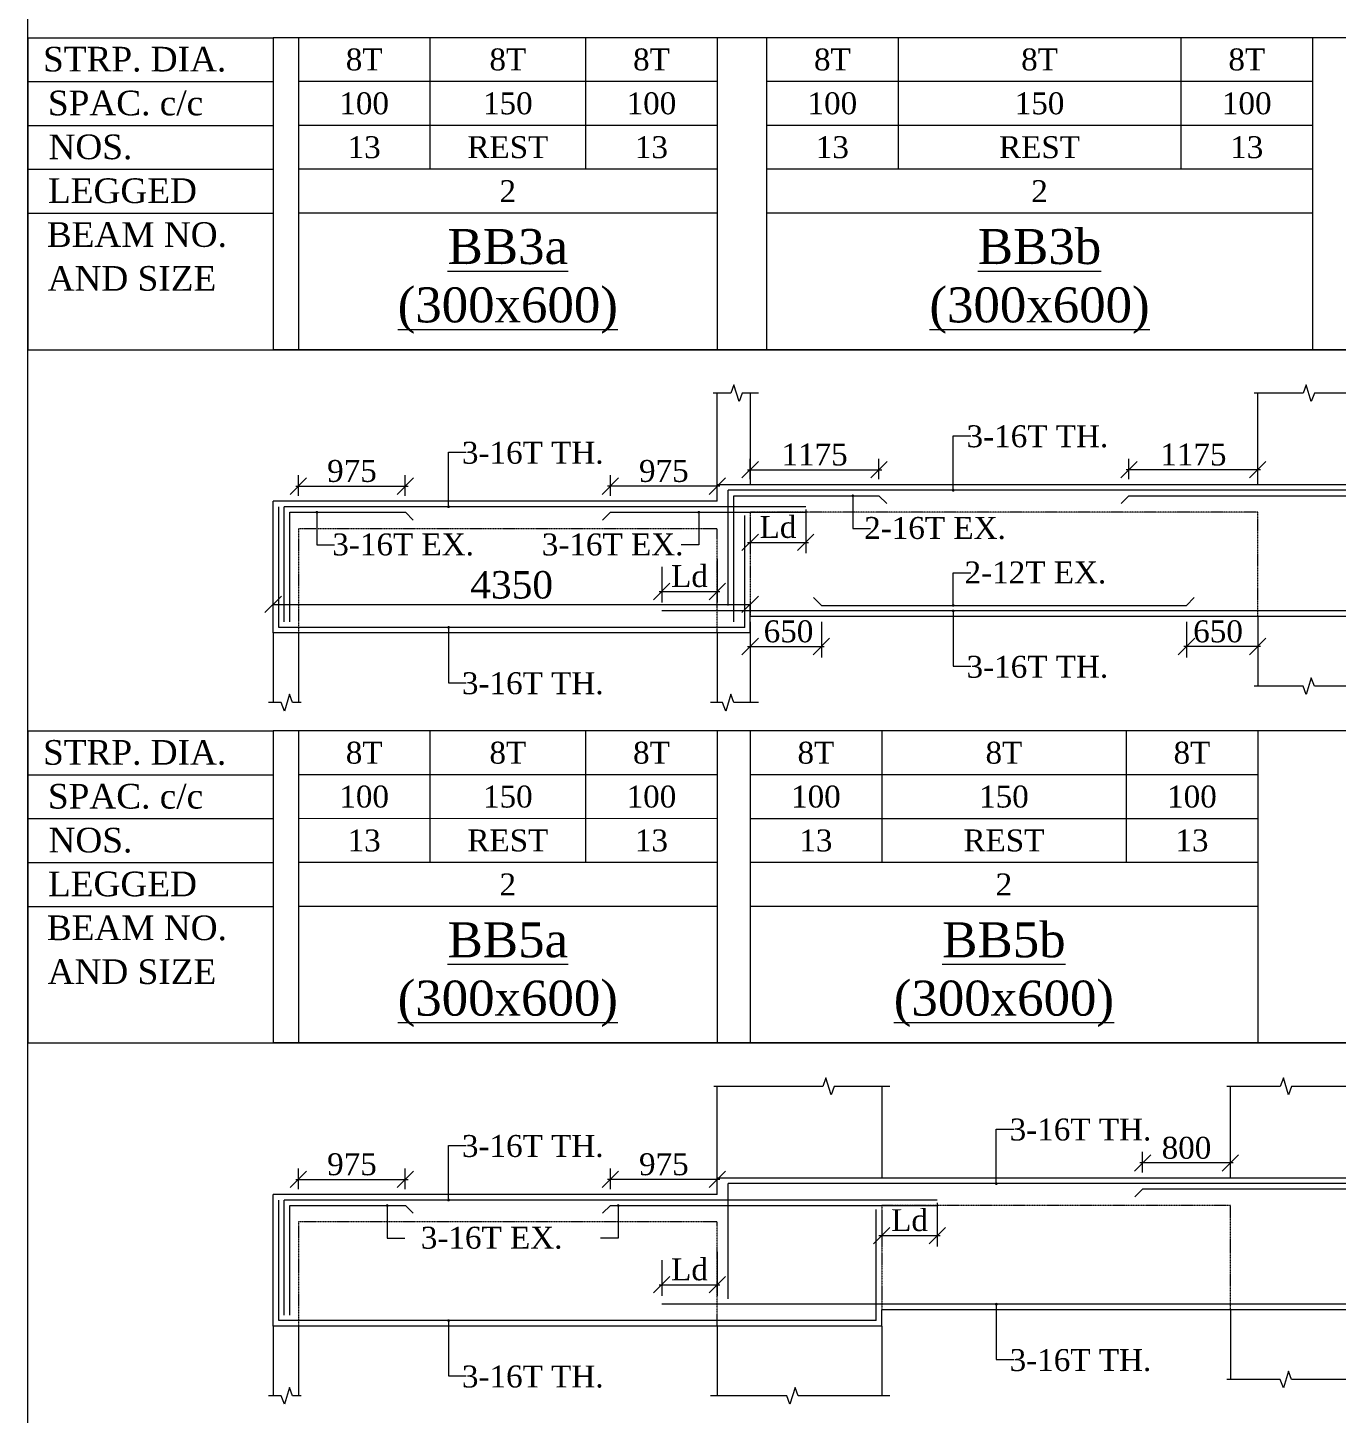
# Model space of a CAD drawing. Header units: inches. Extents: x 11017527 to 11245450, y -2821070 to -2693013.
# Drawn here: x 11057422 to 11069366, y -2715721 to -2703074 of the extents above; entities that cross this region are included whole.
import ezdxf
from ezdxf.enums import TextEntityAlignment as Align

# ---------------------------------------------------------------- set-up
doc = ezdxf.new("R2010")
doc.units = ezdxf.units.IN
doc.header["$LTSCALE"] = 0.5
doc.header["$MEASUREMENT"] = 0
doc.linetypes.add('HIDDEN', pattern=[9.525, 6.35, -3.175])
doc.layers.get('0').update_dxf_attribs({"lineweight": 0})
for name, color, linetype, lineweight in [('S-CUT OUT LINE', 9, 'Continuous', 9), ('S-DIM L.S.', 4, 'Continuous', 9), ('S-L.S.SECTION', 5, 'Continuous', 9), ('S-L.S.SLAB LINE', 8, 'HIDDEN', 5), ('S-L.S.STEEL', 6, 'Continuous', 15), ('S-SECTION MARK', 7, 'Continuous', 0), ('S-SHEET', 251, 'Continuous', 0), ('S-TEXT', 7, 'Continuous', 0), ('S-TEXT L.S. BEAM NO.', 30, 'Continuous', 5), ('S-TEXT. L.S.', 7, 'Continuous', 13)]:
    doc.layers.add(name, color=color, linetype=linetype, lineweight=lineweight)
doc.styles.add('135', font='arial.ttf', dxfattribs={"width": 0.8, "height": 135})
doc.styles.get("Standard").update_dxf_attribs({"font": 'times.ttf'})
doc.styles.add('TEXT', font='times.ttf')
doc.dimstyles.new('75', dxfattribs={"dimtxt": 135, "dimasz": 90, "dimexe": 0.1, "dimexo": 0.03, "dimgap": 0.09, "dimtad": 1, "dimdec": 0, "dimzin": 0, "dimdsep": 46, "dimtxsty": '135', "dimblk": 'ARCHTICK', "dimcen": 0.09, "dimclrd": 256, "dimclre": 256, "dimclrt": 256, "dimadec": 0, "dimazin": 0, "dimtfac": 1, "dimtdec": 0, "dimtofl": 0, "dimtmove": 1, "dimatfit": 3, "dimldrblk": 'DOTSMALL', "dimfxl": 1, "dimtolj": 1, "dimtzin": 0, "dimlwd": -1, "dimlwe": -1, "dimarcsym": 0})
doc.dimstyles.new('DIM FOOTING', dxfattribs={"dimtxt": 250, "dimasz": 150, "dimexe": 0.18, "dimexo": 0.0625, "dimgap": 50, "dimtad": 1, "dimtoh": 1, "dimdec": 0, "dimzin": 0, "dimdsep": 46, "dimtxsty": 'Standard', "dimblk": 'OBLIQUE', "dimcen": 0.09, "dimclrd": 256, "dimclre": 256, "dimclrt": 256, "dimadec": 0, "dimazin": 0, "dimtfac": 1, "dimtdec": 0, "dimtofl": 0, "dimtmove": 0, "dimatfit": 3, "dimfxl": 1, "dimtolj": 1, "dimtzin": 0, "dimlwd": -1, "dimlwe": -1, "dimarcsym": 0})
doc.dimstyles.new('SETU_1', dxfattribs={"dimtxt": 200, "dimasz": 150, "dimexe": 100, "dimexo": 50, "dimgap": 35, "dimtad": 1, "dimdec": 0, "dimzin": 0, "dimdsep": 46, "dimtxsty": 'Standard', "dimblk": 'OBLIQUE', "dimcen": 150, "dimdle": 25, "dimclrd": 4, "dimclre": 7, "dimclrt": 256, "dimadec": 0, "dimazin": 0, "dimtfac": 1, "dimtdec": 0, "dimtofl": 0, "dimtmove": 1, "dimatfit": 3, "dimfxl": 1, "dimtolj": 1, "dimtzin": 0, "dimlwd": -1, "dimlwe": 5, "dimarcsym": 1})

# ---------------------------------------------------------------- blocks, each defined once
blk = doc.blocks.new('_Oblique')
at = {"color": 0, "linetype": 'ByBlock', "lineweight": -2}
blk.add_line((-0.5, -0.5), (0.5, 0.5), dxfattribs=at)
blk = doc.blocks.new('*D476')
at = {"layer": 'S-DIM L.S.', "color": 7, "lineweight": 5, "transparency": 16777216}
for p, q in [((11059891, -2707343), (11059891, -2707155)), ((11060866, -2707343), (11060866, -2707155))]:
    blk.add_line(p, q, dxfattribs=at)
at = {"layer": 'S-DIM L.S.', "color": 7, "transparency": 16777216}
blk.add_line((11059866, -2707255), (11060891, -2707255), dxfattribs=at)
at = {"layer": 'S-DIM L.S.', "color": 7, "transparency": 16777216, "xscale": 150, "yscale": 150, "zscale": 150, "rotation": 180}
blk.add_blockref('_Oblique', (11059891, -2707255), dxfattribs=at)
at = {"layer": 'S-DIM L.S.', "color": 7, "transparency": 16777216, "xscale": 150, "yscale": 150, "zscale": 150}
blk.add_blockref('_Oblique', (11060866, -2707255), dxfattribs=at)
at = {"layer": 'S-DIM L.S.', "transparency": 16777216, "insert": (11060379, -2707118), "char_height": 200, "attachment_point": 5, "style": 'TEXT'}
blk.add_mtext('\\A1;975', dxfattribs=at)
blk = doc.blocks.new('*D477')
at = {"layer": 'S-DIM L.S.', "color": 7, "lineweight": 5, "transparency": 16777216}
for p, q in [((11062736, -2707343), (11062736, -2707155)), ((11063711, -2707343), (11063711, -2707155))]:
    blk.add_line(p, q, dxfattribs=at)
at = {"layer": 'S-DIM L.S.', "color": 7, "transparency": 16777216}
blk.add_line((11063736, -2707255), (11062711, -2707255), dxfattribs=at)
at = {"layer": 'S-DIM L.S.', "color": 7, "transparency": 16777216, "xscale": 150, "yscale": 150, "zscale": 150, "rotation": 180}
blk.add_blockref('_Oblique', (11062736, -2707255), dxfattribs=at)
at = {"layer": 'S-DIM L.S.', "color": 7, "transparency": 16777216, "xscale": 150, "yscale": 150, "zscale": 150}
blk.add_blockref('_Oblique', (11063711, -2707255), dxfattribs=at)
at = {"layer": 'S-DIM L.S.', "transparency": 16777216, "insert": (11063224, -2707118), "char_height": 200, "attachment_point": 5, "style": 'TEXT'}
blk.add_mtext('\\A1;975', dxfattribs=at)
blk = doc.blocks.new('_ArchTick')
at = {"color": 0, "linetype": 'ByBlock', "const_width": 0.15}
blk.add_lwpolyline([(-0.5, -0.5), (0.5, 0.5)], dxfattribs=at)
blk = doc.blocks.new('*D480')
at = {"layer": 'S-DIM L.S.', "color": 7, "lineweight": 5, "transparency": 16777216}
for p, q in [((11064011, -2707193), (11064011, -2707005)), ((11065186, -2707193), (11065186, -2707005))]:
    blk.add_line(p, q, dxfattribs=at)
at = {"layer": 'S-DIM L.S.', "color": 7, "transparency": 16777216}
blk.add_line((11063986, -2707105), (11065211, -2707105), dxfattribs=at)
at = {"layer": 'S-DIM L.S.', "color": 7, "transparency": 16777216, "xscale": 150, "yscale": 150, "zscale": 150, "rotation": 180}
blk.add_blockref('_Oblique', (11064011, -2707105), dxfattribs=at)
at = {"layer": 'S-DIM L.S.', "color": 7, "transparency": 16777216, "xscale": 150, "yscale": 150, "zscale": 150}
blk.add_blockref('_Oblique', (11065186, -2707105), dxfattribs=at)
at = {"layer": 'S-DIM L.S.', "transparency": 16777216, "insert": (11064599, -2706968), "char_height": 200, "attachment_point": 5, "style": 'TEXT'}
blk.add_mtext('\\A1;1175', dxfattribs=at)
blk = doc.blocks.new('*D481')
at = {"layer": 'S-DIM L.S.', "color": 7, "lineweight": 5, "transparency": 16777216}
for p, q in [((11064011, -2708493), (11064011, -2708818)), ((11064661, -2708493), (11064661, -2708818))]:
    blk.add_line(p, q, dxfattribs=at)
at = {"layer": 'S-DIM L.S.', "color": 7, "transparency": 16777216}
blk.add_line((11063986, -2708718), (11064686, -2708718), dxfattribs=at)
at = {"layer": 'S-DIM L.S.', "color": 7, "transparency": 16777216, "xscale": 150, "yscale": 150, "zscale": 150, "rotation": 180}
blk.add_blockref('_Oblique', (11064011, -2708718), dxfattribs=at)
at = {"layer": 'S-DIM L.S.', "color": 7, "transparency": 16777216, "xscale": 150, "yscale": 150, "zscale": 150}
blk.add_blockref('_Oblique', (11064661, -2708718), dxfattribs=at)
at = {"layer": 'S-DIM L.S.', "transparency": 16777216, "insert": (11064361, -2708581), "char_height": 200, "attachment_point": 5, "style": 'TEXT'}
blk.add_mtext('\\A1;650', dxfattribs=at)
blk = doc.blocks.new('*D490')
at = {"layer": 'S-DIM L.S.', "color": 7, "lineweight": 5, "transparency": 16777216}
for p, q in [((11067466, -2707193), (11067466, -2707005)), ((11068641, -2707193), (11068641, -2707005))]:
    blk.add_line(p, q, dxfattribs=at)
at = {"layer": 'S-DIM L.S.', "color": 7, "transparency": 16777216}
blk.add_line((11068666, -2707105), (11067441, -2707105), dxfattribs=at)
at = {"layer": 'S-DIM L.S.', "color": 7, "transparency": 16777216, "xscale": 150, "yscale": 150, "zscale": 150, "rotation": 180}
blk.add_blockref('_Oblique', (11067466, -2707105), dxfattribs=at)
at = {"layer": 'S-DIM L.S.', "color": 7, "transparency": 16777216, "xscale": 150, "yscale": 150, "zscale": 150}
blk.add_blockref('_Oblique', (11068641, -2707105), dxfattribs=at)
at = {"layer": 'S-DIM L.S.', "transparency": 16777216, "insert": (11068054, -2706968), "char_height": 200, "attachment_point": 5, "style": 'TEXT'}
blk.add_mtext('\\A1;1175', dxfattribs=at)
blk = doc.blocks.new('*D491')
at = {"layer": 'S-DIM L.S.', "color": 7, "lineweight": 5, "transparency": 16777216}
for p, q in [((11067991, -2708493), (11067991, -2708818)), ((11068641, -2708493), (11068641, -2708818))]:
    blk.add_line(p, q, dxfattribs=at)
at = {"layer": 'S-DIM L.S.', "color": 7, "transparency": 16777216}
blk.add_line((11068666, -2708718), (11067966, -2708718), dxfattribs=at)
at = {"layer": 'S-DIM L.S.', "color": 7, "transparency": 16777216, "xscale": 150, "yscale": 150, "zscale": 150, "rotation": 180}
blk.add_blockref('_Oblique', (11067991, -2708718), dxfattribs=at)
at = {"layer": 'S-DIM L.S.', "color": 7, "transparency": 16777216, "xscale": 150, "yscale": 150, "zscale": 150}
blk.add_blockref('_Oblique', (11068641, -2708718), dxfattribs=at)
at = {"layer": 'S-DIM L.S.', "transparency": 16777216, "insert": (11068279, -2708581), "char_height": 200, "attachment_point": 5, "style": 'TEXT'}
blk.add_mtext('\\A1;650', dxfattribs=at)
blk = doc.blocks.new('*D498')
at = {"layer": 'S-DIM L.S.', "color": 7, "lineweight": 5, "transparency": 16777216}
for p, q in [((11059891, -2713667), (11059891, -2713479)), ((11060866, -2713667), (11060866, -2713479))]:
    blk.add_line(p, q, dxfattribs=at)
at = {"layer": 'S-DIM L.S.', "color": 7, "transparency": 16777216}
blk.add_line((11059866, -2713579), (11060891, -2713579), dxfattribs=at)
at = {"layer": 'S-DIM L.S.', "color": 7, "transparency": 16777216, "xscale": 150, "yscale": 150, "zscale": 150, "rotation": 180}
blk.add_blockref('_Oblique', (11059891, -2713579), dxfattribs=at)
at = {"layer": 'S-DIM L.S.', "color": 7, "transparency": 16777216, "xscale": 150, "yscale": 150, "zscale": 150}
blk.add_blockref('_Oblique', (11060866, -2713579), dxfattribs=at)
at = {"layer": 'S-DIM L.S.', "transparency": 16777216, "insert": (11060379, -2713442), "char_height": 200, "attachment_point": 5, "style": 'TEXT'}
blk.add_mtext('\\A1;975', dxfattribs=at)
blk = doc.blocks.new('*D499')
at = {"layer": 'S-DIM L.S.', "color": 7, "lineweight": 5, "transparency": 16777216}
for p, q in [((11062736, -2713667), (11062736, -2713479)), ((11063711, -2713667), (11063711, -2713479))]:
    blk.add_line(p, q, dxfattribs=at)
at = {"layer": 'S-DIM L.S.', "color": 7, "transparency": 16777216}
blk.add_line((11063736, -2713579), (11062711, -2713579), dxfattribs=at)
at = {"layer": 'S-DIM L.S.', "color": 7, "transparency": 16777216, "xscale": 150, "yscale": 150, "zscale": 150, "rotation": 180}
blk.add_blockref('_Oblique', (11062736, -2713579), dxfattribs=at)
at = {"layer": 'S-DIM L.S.', "color": 7, "transparency": 16777216, "xscale": 150, "yscale": 150, "zscale": 150}
blk.add_blockref('_Oblique', (11063711, -2713579), dxfattribs=at)
at = {"layer": 'S-DIM L.S.', "transparency": 16777216, "insert": (11063224, -2713442), "char_height": 200, "attachment_point": 5, "style": 'TEXT'}
blk.add_mtext('\\A1;975', dxfattribs=at)
blk = doc.blocks.new('*D504')
at = {"layer": 'S-DIM L.S.', "color": 7, "lineweight": 5, "transparency": 16777216}
for p, q in [((11067591, -2713517), (11067591, -2713329)), ((11068391, -2713517), (11068391, -2713329))]:
    blk.add_line(p, q, dxfattribs=at)
at = {"layer": 'S-DIM L.S.', "color": 7, "transparency": 16777216}
blk.add_line((11068416, -2713429), (11067566, -2713429), dxfattribs=at)
at = {"layer": 'S-DIM L.S.', "color": 7, "transparency": 16777216, "xscale": 150, "yscale": 150, "zscale": 150, "rotation": 180}
blk.add_blockref('_Oblique', (11067591, -2713429), dxfattribs=at)
at = {"layer": 'S-DIM L.S.', "color": 7, "transparency": 16777216, "xscale": 150, "yscale": 150, "zscale": 150}
blk.add_blockref('_Oblique', (11068391, -2713429), dxfattribs=at)
at = {"layer": 'S-DIM L.S.', "transparency": 16777216, "insert": (11067991, -2713292), "char_height": 200, "attachment_point": 5, "style": 'TEXT'}
blk.add_mtext('\\A1;800', dxfattribs=at)
blk = doc.blocks.new('*D432')
at = {"layer": 'S-DIM L.S.', "color": 7, "lineweight": 5, "transparency": 16777216}
for p, q in [((11063711, -2707917), (11063711, -2708316)), ((11063205, -2707992), (11063205, -2708316))]:
    blk.add_line(p, q, dxfattribs=at)
at = {"layer": 'S-DIM L.S.', "color": 7, "transparency": 16777216}
blk.add_line((11063180, -2708216), (11063736, -2708216), dxfattribs=at)
at = {"layer": 'S-DIM L.S.', "color": 7, "transparency": 16777216, "xscale": 150, "yscale": 150, "zscale": 150, "rotation": 180}
blk.add_blockref('_Oblique', (11063205, -2708216), dxfattribs=at)
at = {"layer": 'S-DIM L.S.', "color": 7, "transparency": 16777216, "xscale": 150, "yscale": 150, "zscale": 150}
blk.add_blockref('_Oblique', (11063711, -2708216), dxfattribs=at)
at = {"layer": 'S-DIM L.S.', "transparency": 16777216, "insert": (11063458, -2708077), "char_height": 200, "attachment_point": 5, "style": 'TEXT'}
blk.add_mtext('\\A1;Ld', dxfattribs=at)
blk = doc.blocks.new('*D433')
at = {"layer": 'S-DIM L.S.', "color": 7, "lineweight": 5, "transparency": 16777216}
for p, q in [((11064011, -2707543), (11064011, -2707868)), ((11064518, -2707469), (11064518, -2707868))]:
    blk.add_line(p, q, dxfattribs=at)
at = {"layer": 'S-DIM L.S.', "color": 7, "transparency": 16777216}
blk.add_line((11063986, -2707768), (11064543, -2707768), dxfattribs=at)
at = {"layer": 'S-DIM L.S.', "color": 7, "transparency": 16777216, "xscale": 150, "yscale": 150, "zscale": 150, "rotation": 180}
blk.add_blockref('_Oblique', (11064011, -2707768), dxfattribs=at)
at = {"layer": 'S-DIM L.S.', "color": 7, "transparency": 16777216, "xscale": 150, "yscale": 150, "zscale": 150}
blk.add_blockref('_Oblique', (11064518, -2707768), dxfattribs=at)
at = {"layer": 'S-DIM L.S.', "transparency": 16777216, "insert": (11064265, -2707629), "char_height": 200, "attachment_point": 5, "style": 'TEXT'}
blk.add_mtext('\\A1;Ld', dxfattribs=at)
blk = doc.blocks.new('*D436')
at = {"layer": 'S-DIM L.S.', "color": 7, "lineweight": 5, "transparency": 16777216}
for p, q in [((11065211, -2713867), (11065211, -2714192)), ((11065718, -2713793), (11065718, -2714192))]:
    blk.add_line(p, q, dxfattribs=at)
at = {"layer": 'S-DIM L.S.', "color": 7, "transparency": 16777216}
blk.add_line((11065186, -2714092), (11065743, -2714092), dxfattribs=at)
at = {"layer": 'S-DIM L.S.', "color": 7, "transparency": 16777216, "xscale": 150, "yscale": 150, "zscale": 150, "rotation": 180}
blk.add_blockref('_Oblique', (11065211, -2714092), dxfattribs=at)
at = {"layer": 'S-DIM L.S.', "color": 7, "transparency": 16777216, "xscale": 150, "yscale": 150, "zscale": 150}
blk.add_blockref('_Oblique', (11065718, -2714092), dxfattribs=at)
at = {"layer": 'S-DIM L.S.', "transparency": 16777216, "insert": (11065465, -2713952), "char_height": 200, "attachment_point": 5, "style": 'TEXT'}
blk.add_mtext('\\A1;Ld', dxfattribs=at)
blk = doc.blocks.new('*D437')
at = {"layer": 'S-DIM L.S.', "color": 7, "lineweight": 5, "transparency": 16777216}
for p, q in [((11063711, -2714241), (11063711, -2714640)), ((11063205, -2714315), (11063205, -2714640))]:
    blk.add_line(p, q, dxfattribs=at)
at = {"layer": 'S-DIM L.S.', "color": 7, "transparency": 16777216}
blk.add_line((11063180, -2714540), (11063736, -2714540), dxfattribs=at)
at = {"layer": 'S-DIM L.S.', "color": 7, "transparency": 16777216, "xscale": 150, "yscale": 150, "zscale": 150, "rotation": 180}
blk.add_blockref('_Oblique', (11063205, -2714540), dxfattribs=at)
at = {"layer": 'S-DIM L.S.', "color": 7, "transparency": 16777216, "xscale": 150, "yscale": 150, "zscale": 150}
blk.add_blockref('_Oblique', (11063711, -2714540), dxfattribs=at)
at = {"layer": 'S-DIM L.S.', "transparency": 16777216, "insert": (11063458, -2714401), "char_height": 200, "attachment_point": 5, "style": 'TEXT'}
blk.add_mtext('\\A1;Ld', dxfattribs=at)
blk = doc.blocks.new('*D682')
at = {"transparency": 16777216}
for p, q in [((11059661, -2708593), (11059661, -2708334)), ((11059661, -2708334), (11064011, -2708334)), ((11064011, -2708593), (11064011, -2708334))]:
    blk.add_line(p, q, dxfattribs=at)
at = {"transparency": 16777216, "xscale": 150, "yscale": 150, "zscale": 150, "rotation": 180}
blk.add_blockref('_Oblique', (11059661, -2708334), dxfattribs=at)
at = {"transparency": 16777216, "xscale": 150, "yscale": 150, "zscale": 150}
blk.add_blockref('_Oblique', (11064011, -2708334), dxfattribs=at)
at = {"transparency": 16777216, "insert": (11061836, -2708157), "char_height": 250, "attachment_point": 5}
blk.add_mtext('\\A1;4350', dxfattribs=at)

msp = doc.modelspace()

# ---------------------------------------------------------------- linework, layer by layer
at = {"layer": 'S-CUT OUT LINE'}
for points, elevation in [([(11064086.365, -2706407.076), (11063938.056, -2706407.076), (11063910.086, -2706483.923), (11063863.409, -2706330.228), (11063835.439, -2706407.076), (11063673.816, -2706407.076)], 0.082), ([(11069666.365, -2706407.076), (11069157.576, -2706407.076), (11069129.606, -2706483.923), (11069082.929, -2706330.228), (11069054.959, -2706407.076), (11068608.846, -2706407.076)], 0.082), ([(11069666.365, -2709079.845), (11069157.576, -2709079.845), (11069129.606, -2709002.997), (11069082.929, -2709156.693), (11069054.959, -2709079.845), (11068608.846, -2709079.845)], 0.082), ([(11059915.55, -2709229.845), (11059837.009, -2709229.845), (11059809.039, -2709152.997), (11059762.362, -2709306.693), (11059734.392, -2709229.845), (11059618.449, -2709229.845)], 0.051), ([(11064086.365, -2709229.845), (11063862.849, -2709229.845), (11063834.879, -2709152.997), (11063788.202, -2709306.693), (11063760.231, -2709229.845), (11063648.379, -2709229.845)], 0.051), ([(11065286.365, -2712730.836), (11064777.576, -2712730.836), (11064749.606, -2712807.683), (11064702.929, -2712653.988), (11064674.959, -2712730.836), (11063678.846, -2712730.822)], 0.053), ([(11069666.365, -2712730.836), (11068949.356, -2712730.836), (11068921.386, -2712807.683), (11068874.709, -2712653.988), (11068846.739, -2712730.836), (11068358.846, -2712730.836)], 0.053), ([(11069666.365, -2715403.605), (11068949.356, -2715403.605), (11068921.386, -2715326.757), (11068874.709, -2715480.453), (11068846.739, -2715403.605), (11068358.846, -2715403.605)], 0.053), ([(11059915.55, -2715553.605), (11059837.009, -2715553.605), (11059809.039, -2715476.757), (11059762.362, -2715630.453), (11059734.392, -2715553.605), (11059618.449, -2715553.605)], 0.053), ([(11065286.365, -2715553.605), (11064449.091, -2715553.605), (11064421.12, -2715476.757), (11064374.444, -2715630.453), (11064346.473, -2715553.605), (11063648.379, -2715553.605)], 0.053)]:
    msp.add_lwpolyline(points, dxfattribs=dict(at, elevation=elevation))
at = {"layer": 'S-L.S.SECTION', "color": 1}
for p, q in [((11063711.365, -2707243.46, 0.06), (11063711.365, -2706407.076, 0.06)), ((11064011.365, -2706407.076, 0.084), (11064011.365, -2707243.46, 0.084)), ((11068641.365, -2707243.46, 0.053), (11068641.365, -2706407.076, 0.053)), ((11068641.365, -2708443.46, 0.053), (11068641.365, -2709079.845, 0.053)), ((11059661.028, -2708593.364, 0.029), (11059661.028, -2709229.797, 0.017)), ((11059891.028, -2708593.412, 0.063), (11059891.028, -2709229.845, 0.051)), ((11063711.365, -2708593.412, 0.034), (11063711.365, -2709229.845, 0.022)), ((11064011.365, -2708593.412, 0.063), (11064011.365, -2709229.845, 0.051)), ((11063711.365, -2713567.207, 0.042), (11063711.365, -2712730.822, 0.042)), ((11065211.365, -2712730.836, 0.067), (11065211.365, -2713567.22, 0.067)), ((11068391.365, -2713567.22, 0.047), (11068391.365, -2712730.836, 0.047)), ((11068391.365, -2714767.22, 0.047), (11068391.365, -2715403.605, 0.047)), ((11059661.028, -2714917.124, 0.031), (11059661.028, -2715553.557, 0.019)), ((11059891.028, -2714917.172, 0.065), (11059891.028, -2715553.605, 0.053)), ((11063711.365, -2714917.172, 0.036), (11063711.365, -2715553.605, 0.024)), ((11065211.365, -2714917.172, 0.079), (11065211.365, -2715553.605, 0.067))]:
    msp.add_line(p, q, dxfattribs=at)
at = {"layer": 'S-L.S.SECTION', "color": 5}
for p, q in [((11063711.363, -2707393.457, 0.028), (11063711.365, -2707243.46, 0.06)), ((11082401.365, -2707243.46, 0.044), (11063711.365, -2707243.46, 0.06)), ((11063711.363, -2707393.457, 0.028), (11059661.028, -2707393.412, 0.017)), ((11059661.028, -2708593.364, 0.029), (11059661.028, -2707393.412, 0.017)), ((11064011.365, -2708593.412, 0.058), (11064011.365, -2708443.46, 0.06)), ((11082101.361, -2708443.469, 0.077), (11064011.365, -2708443.46, 0.06)), ((11064011.365, -2708593.412, 0.041), (11059661.028, -2708593.364, 0.029)), ((11076821.365, -2713567.22, 0.014), (11063711.365, -2713567.207, 0.044)), ((11063711.365, -2713717.207, 0.024), (11063711.365, -2713567.207, 0.024)), ((11063711.365, -2713717.207, 0.038), (11059661.028, -2713717.172, 0.019)), ((11059661.028, -2714917.124, 0.031), (11059661.028, -2713717.172, 0.019)), ((11065211.365, -2714917.172, 0.073), (11065211.365, -2714767.208, 0.072)), ((11076821.365, -2714767.22, 0.014), (11065211.365, -2714767.208, 0.041)), ((11065211.365, -2714917.172, 0.057), (11059661.028, -2714917.124, 0.031))]:
    msp.add_line(p, q, dxfattribs=at)
at = {"layer": 'S-L.S.SLAB LINE', "linetype": 'HIDDEN', "ltscale": 0.8}
for p, q in [((11068641.365, -2707493.461, 0.065), (11064011.365, -2707493.462, 0.076)), ((11064011.365, -2707493.462, 0.06), (11064011.365, -2708443.46, 0.06)), ((11068641.365, -2708443.46, 0.053), (11068641.365, -2707493.461, 0.053)), ((11063711.365, -2707643.461, 0.037), (11059891.028, -2707643.416, 0.051)), ((11059891.028, -2707643.416, 0.037), (11059891.028, -2708593.364, 0.046)), ((11063711.365, -2708593.412, 0.034), (11063711.365, -2707643.461, 0.025)), ((11068391.365, -2713817.221, 0.038), (11065211.365, -2713817.221, 0.052)), ((11065211.365, -2713817.221, 0.05), (11065211.365, -2714767.208, 0.05)), ((11068391.365, -2714767.22, 0.047), (11068391.365, -2713817.221, 0.047)), ((11063711.365, -2713967.221, 0.039), (11059891.028, -2713967.176, 0.053)), ((11059891.028, -2713967.176, 0.038), (11059891.028, -2714917.124, 0.048)), ((11063711.365, -2714917.172, 0.036), (11063711.365, -2713967.221, 0.026)), ((11065211.365, -2714767.208, 0.05), (11065211.365, -2714767.22, 0.05))]:
    msp.add_line(p, q, dxfattribs=at)
at = {"layer": 'S-L.S.STEEL', "color": 1}
for p, q in [((11082301.365, -2707293.46, 0.044), (11063811.365, -2707293.46, 0.06)), ((11063811.365, -2708343.46, 0.06), (11063811.365, -2707293.46, 0.06)), ((11059711.028, -2708543.364, 0.029), (11059711.028, -2707443.412, 0.017)), ((11064517.748, -2707443.467, 0.031), (11059761.028, -2707443.412, 0.017)), ((11059761.028, -2708493.364, 0.029), (11059761.028, -2707443.412, 0.017)), ((11063961.365, -2708543.412, 0.058), (11063961.365, -2707523.33, 0.046)), ((11082907.744, -2708393.46, 0.044), (11063204.982, -2708393.46, 0.06)), ((11063961.365, -2708543.412, 0.041), (11059711.028, -2708543.364, 0.029)), ((11076721.365, -2713617.22, 0.014), (11063811.365, -2713617.207, 0.044)), ((11063811.365, -2714667.207, 0.024), (11063811.365, -2713617.207, 0.024)), ((11059711.028, -2714867.124, 0.031), (11059711.028, -2713767.172, 0.019)), ((11065717.748, -2713767.226, 0.048), (11059761.028, -2713767.172, 0.019)), ((11059761.028, -2714817.124, 0.031), (11059761.028, -2713767.172, 0.019)), ((11065161.365, -2714867.172, 0.073), (11065161.365, -2713852.512, 0.061)), ((11076771.365, -2714717.22, 0.015), (11063204.982, -2714717.206, 0.046)), ((11065161.365, -2714867.172, 0.057), (11059711.028, -2714867.124, 0.031))]:
    msp.add_line(p, q, dxfattribs=at)
at = {"layer": 'S-L.S.STEEL'}
for p, q in [((11063861.365, -2708343.46, 0.06), (11063861.365, -2707343.46, 0.06)), ((11063861.365, -2707343.46, 0.06), (11065186.365, -2707343.46, 0.046)), ((11065186.365, -2707343.46, 0.06), (11065257.373, -2707414.469, 0.06)), ((11067466.365, -2707343.46, 0.053), (11067395.356, -2707414.469, 0.053)), ((11067466.365, -2707343.46, 0.054), (11071341.365, -2707343.46, 0.01)), ((11059811.028, -2707493.412, 0.017), (11060866.028, -2707493.403, 0.021)), ((11059811.028, -2708493.364, 0.029), (11059811.028, -2707493.412, 0.017)), ((11060866.028, -2707493.403, 0.034), (11060937.037, -2707564.412, 0.034)), ((11062736.365, -2707493.472, 0.02), (11062665.356, -2707564.48, 0.02)), ((11062736.365, -2707493.472, 0.022), (11064517.748, -2707493.454, 0.007)), ((11063861.365, -2708493.412, 0.058), (11063861.365, -2707493.46, 0.046)), ((11064661.365, -2708343.46, 0.06), (11064590.356, -2708272.452, 0.06)), ((11064661.365, -2708343.46, 0.043), (11067991.365, -2708343.46, 0.053)), ((11067991.365, -2708343.46, 0.08), (11068062.373, -2708272.452, 0.08)), ((11067591.365, -2713667.22, 0.047), (11067520.356, -2713738.229, 0.047)), ((11071316.365, -2713667.22, 0.061), (11067591.365, -2713667.22, -0.003)), ((11059811.028, -2713817.172, 0.019), (11060866.028, -2713817.163, 0.022)), ((11059811.028, -2714817.124, 0.031), (11059811.028, -2713817.172, 0.019)), ((11060866.028, -2713817.163, 0.036), (11060937.037, -2713888.172, 0.036)), ((11062736.365, -2713817.232, 0.022), (11062665.356, -2713888.24, 0.022)), ((11062736.365, -2713817.232, 0.024), (11065717.748, -2713817.217, 0.029))]:
    msp.add_line(p, q, dxfattribs=at)
at = {"layer": 'S-SHEET'}
for p, q in [((11057421.852, -2703164.651), (11059660.475, -2703164.651)), ((11057421.852, -2703164.652, -0.001), (11057421.852, -2706010.439, -0.001)), ((11064160.811, -2703164.7, 0.029), (11059660.475, -2703164.651, 0.017)), ((11059660.475, -2703164.651), (11059660.475, -2706010.439)), ((11059890.475, -2703164.651, 0.017), (11059890.475, -2706010.439, 0.017)), ((11061090.475, -2703164.651, 0.017), (11061090.475, -2704364.667, 0.017)), ((11062510.811, -2703164.7, 0.005), (11062510.811, -2704364.684, 0.005)), ((11063710.811, -2703164.7, 0.005), (11063710.811, -2706010.487, 0.005)), ((11082400.811, -2703164.7, 0.017), (11063710.811, -2703164.7, 0.034)), ((11063710.811, -2703164.7, 0.017), (11063710.811, -2706010.487, 0.017)), ((11064160.811, -2703164.7, 0.017), (11064160.811, -2706010.487, 0.017)), ((11064160.811, -2703164.7, 0.017), (11064160.811, -2706010.487, 0.017)), ((11065360.811, -2703164.7, 0.017), (11065360.811, -2704364.7, 0.017)), ((11067940.811, -2703164.7, 0.017), (11067940.811, -2704364.7, 0.017)), ((11069140.811, -2703164.7, 0.005), (11069140.811, -2706010.487, 0.005)), ((11069140.811, -2703164.7, 0.017), (11069140.811, -2706010.487, 0.017)), ((11057421.852, -2703564.651), (11059660.475, -2703564.651)), ((11063710.811, -2703564.7, 0.015), (11059890.475, -2703564.651, 0.017)), ((11069140.811, -2703564.7, 0.015), (11064160.811, -2703564.7, 0.017)), ((11057421.852, -2703964.651), (11059660.475, -2703964.651)), ((11063710.811, -2703964.7, 0.015), (11059890.475, -2703964.651, 0.017)), ((11069140.811, -2703964.7, 0.015), (11064160.811, -2703964.7, 0.017)), ((11057421.852, -2704364.651), (11059660.475, -2704364.651)), ((11063710.811, -2704364.7, 0.015), (11059890.475, -2704364.651, 0.017)), ((11069140.811, -2704364.7, 0.015), (11064160.811, -2704364.7, 0.017)), ((11057421.852, -2704764.651), (11059660.475, -2704764.651)), ((11063710.811, -2704764.7, 0.015), (11059890.475, -2704764.651, 0.017)), ((11069140.811, -2704764.7, 0.015), (11064160.811, -2704764.7, 0.017)), ((11057421.852, -2706010.439), (11059660.475, -2706010.439)), ((11057421.852, -2706010.44, -0.001), (11115101.842, -2706010.44, -0.001)), ((11064160.811, -2706010.487, 0.029), (11059660.475, -2706010.439, 0.017)), ((11082400.811, -2706010.487, 0.017), (11063710.811, -2706010.487, 0.034)), ((11057421.852, -2709488.412), (11059660.475, -2709488.412)), ((11057421.852, -2709488.413, -0.001), (11057421.852, -2712334.2, -0.001)), ((11064010.811, -2709488.46, 0.029), (11059660.475, -2709488.412, 0.017)), ((11059660.475, -2709488.412), (11059660.475, -2712334.2)), ((11059890.475, -2709488.412, 0.017), (11059890.475, -2712334.2, 0.017)), ((11061090.475, -2709488.412, 0.017), (11061090.475, -2710688.427, 0.017)), ((11062510.811, -2709488.46, 0.005), (11062510.811, -2710688.445, 0.005)), ((11063710.811, -2709488.46, 0.005), (11063710.811, -2712334.248, 0.005)), ((11082400.811, -2709488.46, 0.043), (11063710.811, -2709488.46, 0.06)), ((11063710.811, -2709488.46, 0.043), (11063710.811, -2712334.248, 0.043)), ((11064010.811, -2709488.46, 0.017), (11064010.811, -2712334.248, 0.017)), ((11064010.811, -2709488.46, 0.043), (11064010.811, -2712334.248, 0.043)), ((11065210.811, -2709488.46, 0.043), (11065210.811, -2710688.46, 0.043)), ((11067440.811, -2709488.46, 0.043), (11067440.811, -2710688.46, 0.043)), ((11068640.811, -2709488.46, 0.036), (11068640.811, -2712334.248, 0.036)), ((11068640.811, -2709488.46, 0.048), (11068640.811, -2712334.248, 0.048)), ((11057421.852, -2709888.412), (11059660.475, -2709888.412)), ((11063710.811, -2709888.46, 0.015), (11059890.475, -2709888.412, 0.017)), ((11068640.811, -2709888.46, 0.045), (11064010.811, -2709888.46, 0.043)), ((11057421.852, -2710288.412), (11059660.475, -2710288.412)), ((11063710.811, -2710288.46, 0.015), (11059890.475, -2710288.412, 0.017)), ((11068640.811, -2710288.46, 0.045), (11064010.811, -2710288.46, 0.043)), ((11057421.852, -2710688.412), (11059660.475, -2710688.412)), ((11063710.811, -2710688.46, 0.015), (11059890.475, -2710688.412, 0.017)), ((11068640.811, -2710688.46, 0.045), (11064010.811, -2710688.46, 0.043)), ((11057421.852, -2711088.412), (11059660.475, -2711088.412)), ((11063710.811, -2711088.46, 0.015), (11059890.475, -2711088.412, 0.017)), ((11068640.811, -2711088.46, 0.045), (11064010.811, -2711088.46, 0.043)), ((11057421.852, -2712334.2), (11115101.842, -2712334.2)), ((11057421.852, -2712334.2), (11059660.475, -2712334.2)), ((11064010.811, -2712334.248, 0.029), (11059660.475, -2712334.2, 0.017)), ((11082400.811, -2712334.248, 0.043), (11063710.811, -2712334.248, 0.06))]:
    msp.add_line(p, q, dxfattribs=at)
msp.add_lwpolyline([(11115101.842, -2740705.393), (11057421.852, -2740705.393), (11057421.852, -2693362.917), (11115101.842, -2693362.917)], close=True, dxfattribs=at)

# ---------------------------------------------------------------- texts
at = {"layer": 'S-TEXT', "style": 'TEXT'}
for s, p in [('STRP. DIA.', (11058397.185, -2703472.708)), ('SPAC. c/c', (11058314.047, -2703872.708)), ('NOS.', (11057993.499, -2704272.708)), ('LEGGED', (11058286.145, -2704672.708)), ('BEAM NO.', (11058417.38, -2705072.708)), ('AND SIZE', (11058372.174, -2705472.708)), ('STRP. DIA.', (11058397.185, -2709796.469)), ('SPAC. c/c', (11058314.047, -2710196.469)), ('NOS.', (11057993.499, -2710596.469)), ('LEGGED', (11058286.145, -2710996.469)), ('BEAM NO.', (11058417.38, -2711396.469)), ('AND SIZE', (11058372.174, -2711796.469))]:
    msp.add_text(s, height=225, dxfattribs=at).set_placement(p, align=Align.CENTER)
at = {"layer": 'S-TEXT', "char_height": 200, "attachment_point": 5, "style": 'TEXT'}
for s, insert, width in [('8T', (11060490.475, -2703364.661, 0.017), 1200), ('8T', (11061800.811, -2703364.685, 0.015), 1420.00002), ('8T', (11063110.811, -2703364.709, 0.005), 1200), ('8T', (11064760.811, -2703364.7, 0.025), 1200), ('8T', (11066650.811, -2703364.685, 0.032), 2580), ('8T', (11068540.811, -2703364.7, 0.025), 1200), ('\\pxt9.000002;100', (11060490.475, -2703764.661, 0.018), 1200), ('\\pxt9.000002;150', (11061800.811, -2703764.677, 0.02), 1420.00002), ('\\pxt9.000002;100', (11063110.811, -2703764.709, 0.005), 1200), ('\\pt2025;100', (11064760.811, -2703764.7, 0.017), 1200), ('\\pxt9.000002;150', (11066650.811, -2703764.67, 0.02), 2580), ('\\pt2025;100', (11068540.811, -2703764.7, 0.017), 1200), ('13', (11060490.475, -2704164.661, 0.018), 1200), ('REST', (11061800.811, -2704164.677, 0.02), 1420.00002), ('13', (11063110.811, -2704164.709, 0.006), 1200), ('13', (11064760.811, -2704164.7, 0.017), 1200), ('REST', (11066650.811, -2704164.685, 0.018), 2580), ('13', (11068540.811, -2704164.7, 0.017), 1200), ('2', (11061800.643, -2704564.661, 0.017), 3820.33685), ('2', (11066650.811, -2704564.685, 0.017), 4980), ('8T', (11060490.475, -2709688.421, 0.017), 1200), ('8T', (11061800.811, -2709688.445, 0.015), 1420.00002), ('8T', (11063110.811, -2709688.469, 0.005), 1200), ('8T', (11064610.811, -2709688.46, 0.051), 1200), ('8T', (11066325.811, -2709688.445, 0.057), 2230), ('8T', (11068040.811, -2709688.46, 0.028), 1200), ('\\pxt9.000002;100', (11060490.475, -2710088.421, 0.018), 1200), ('\\pxt9.000002;150', (11061800.811, -2710088.438, 0.02), 1420.00002), ('\\pxt9.000002;100', (11063110.811, -2710088.469, 0.005), 1200), ('\\pt2025;100', (11064610.811, -2710088.46, 0.044), 1200), ('\\pxt9.000002;150', (11066325.811, -2710088.43, 0.046), 2230), ('\\pt2025;100', (11068040.811, -2710088.46, 0.021), 1200), ('13', (11060490.475, -2710488.421, 0.018), 1200), ('REST', (11061800.811, -2710488.438, 0.02), 1420.00002), ('13', (11063110.811, -2710488.469, 0.006), 1200), ('13', (11064610.811, -2710488.46, 0.043), 1200), ('REST', (11066325.811, -2710488.43, 0.046), 2230), ('13', (11068040.811, -2710488.46, 0.02), 1200), ('2', (11061800.643, -2710888.421, 0.017), 3820.33685), ('2', (11066325.811, -2710888.445, 0.044), 4630)]:
    msp.add_mtext(s, dxfattribs=dict(at, insert=insert, width=width))
at = {"layer": 'S-TEXT L.S. BEAM NO.', "linetype": 'ByBlock', "char_height": 319.2745, "attachment_point": 5, "style": 'TEXT'}
for s, insert, width in [('{\\LBB3a\\P(300x600)}', (11061800.643, -2705387.554, 0.013), 3820.33685), ('{\\LBB3b\\P(300x600)}', (11066650.811, -2705387.578, 0.022), 4980), ('{\\LBB5a\\P(300x600)}', (11061800.643, -2711711.315, 0.013), 3820.33685), ('{\\LBB5b\\P(300x600)}', (11066325.811, -2711711.339, 0.046), 4630)]:
    msp.add_mtext(s, dxfattribs=dict(at, insert=insert, width=width))
at = {"layer": 'S-TEXT. L.S.', "style": 'TEXT'}
for s, p in [('3-16T TH.', (11066630.893, -2706900.266, 0.037)), ('3-16T TH.', (11062028.13, -2707050.266, 0.032)), ('2-16T EX.', (11065697.228, -2707736.879, 0.033)), ('3-16T EX.', (11060845.696, -2707886.879, 0.028)), ('3-16T EX.', (11062756.697, -2707886.879, 0.028)), ('2-12T EX.', (11066612.761, -2708142.601, 0.037)), ('3-16T TH.', (11066630.893, -2709002.942, 0.037)), ('3-16T TH.', (11062028.13, -2709152.894, 0.044)), ('3-16T TH.', (11067023.865, -2713224.026, 0.007)), ('3-16T TH.', (11062028.13, -2713374.026, 0.033)), ('3-16T EX.', (11061653.269, -2714210.639, 0.029)), ('3-16T TH.', (11067023.865, -2715326.702, 0.007)), ('3-16T TH.', (11062028.13, -2715476.654, 0.045))]:
    msp.add_text(s, height=200, dxfattribs=at).set_placement(p, align=Align.CENTER)

# ---------------------------------------------------------------- dimensions: what is measured, and where the dimension line sits
dim = msp.add_linear_dim(base=(11064011.365, -2708334), p1=(11059661.028, -2708593.384, 0.029), p2=(11064011.365, -2708593.384, 0.06), dimstyle='DIM FOOTING', override={"dimarcsym": 1})
dim.commit()
dim.dimension.update_dxf_attribs({"geometry": '*D682', "text_midpoint": (11061836.196, -2708156.837)})
at = {"layer": 'S-DIM L.S.'}
for base, p1, p2, picture, middle in [((11065186.365, -2707105.309, 0.06), (11064011.365, -2707243.46, 0.06), (11065186.365, -2707243.46, 0.06), '*D480', (11064598.865, -2706968.29, 0.06)), ((11060866.028, -2707255.261, 0.034), (11059891.028, -2707393.412, 0.034), (11060866.028, -2707393.403, 0.034), '*D476', (11060378.528, -2707118.242, 0.034)), ((11060866.028, -2713579.021, 0.036), (11059891.028, -2713717.172, 0.036), (11060866.028, -2713717.163, 0.036), '*D498', (11060378.528, -2713442.002, 0.036))]:
    dim = msp.add_linear_dim(base=base, p1=p1, p2=p2, dimstyle='SETU_1', override={"dimtxsty": 'TEXT', "dimblk": 'Oblique', "dimclrd": 7, "dimarcsym": 1}, dxfattribs=at)
    dim.commit()
    dim.dimension.update_dxf_attribs({"geometry": picture, "text_midpoint": middle})
for base, p1, p2, picture, middle in [((11067466.365, -2707105.309, 0.053), (11068641.365, -2707243.46, 0.053), (11067466.365, -2707243.46, 0.053), '*D490', (11068053.865, -2706968.29, 0.053)), ((11062736.365, -2707255.32, 0.022), (11063711.365, -2707393.46, 0.022), (11062736.365, -2707393.472, 0.02), '*D477', (11063223.865, -2707118.301, 0.022)), ((11067591.365, -2713429.069, 0.047), (11068391.365, -2713567.22, 0.047), (11067591.365, -2713567.22, 0.047), '*D504', (11067991.365, -2713292.338, 0.047)), ((11062736.365, -2713579.08, 0.024), (11063711.365, -2713717.22, 0.024), (11062736.365, -2713717.232, 0.022), '*D499', (11063223.865, -2713442.061, 0.024))]:
    dim = msp.add_linear_dim(base=base, p1=p1, p2=p2, angle=180, dimstyle='SETU_1', override={"dimtxsty": 'TEXT', "dimblk": 'Oblique', "dimclrd": 7, "dimarcsym": 1}, dxfattribs=at)
    dim.commit()
    dim.dimension.update_dxf_attribs({"geometry": picture, "text_midpoint": middle})
for base, p1, p2, picture, middle in [((11064517.748, -2707768.198, 0.077), (11064011.365, -2707493.462, 0.076), (11064517.748, -2707418.867, 0.084), '*D433', (11064264.556, -2707768.198, 0.077)), ((11063711.365, -2708216.438, 0.063), (11063204.982, -2707941.701, 0.063), (11063711.365, -2707867.107, 0.07), '*D432', (11063458.173, -2708216.438, 0.063)), ((11065717.748, -2714091.958, 0.035), (11065211.365, -2713817.221, 0.035), (11065717.748, -2713742.627, 0.043), '*D436', (11065464.556, -2714091.958, 0.035)), ((11063711.365, -2714540.15, 0.029), (11063204.982, -2714265.413, 0.029), (11063711.365, -2714190.819, 0.036), '*D437', (11063458.173, -2714540.15, 0.029))]:
    dim = msp.add_linear_dim(base=base, p1=p1, p2=p2, text='Ld', dimstyle='SETU_1', override={"dimtxsty": 'TEXT', "dimclrd": 7}, dxfattribs=at)
    dim.commit()
    dim.dimension.update_dxf_attribs({"geometry": picture, "text_midpoint": middle, "dimtype": 160})
dim = msp.add_linear_dim(base=(11064661.365, -2708718.197, 0.06), p1=(11064011.365, -2708443.46, 0.06), p2=(11064661.365, -2708443.46, 0.06), dimstyle='SETU_1', override={"dimtxsty": 'TEXT', "dimblk": 'Oblique', "dimclrd": 7, "dimarcsym": 1}, dxfattribs=at)
dim.commit()
dim.dimension.update_dxf_attribs({"geometry": '*D481', "text_midpoint": (11064361.365, -2708718.197, 0.06), "dimtype": 160})
dim = msp.add_linear_dim(base=(11067991.365, -2708718.197, 0.053), p1=(11068641.365, -2708443.46, 0.053), p2=(11067991.365, -2708443.46, 0.08), angle=180, dimstyle='SETU_1', override={"dimtxsty": 'TEXT', "dimblk": 'Oblique', "dimclrd": 7, "dimarcsym": 1}, dxfattribs=at)
dim.commit()
dim.dimension.update_dxf_attribs({"geometry": '*D491', "text_midpoint": (11068278.865, -2708718.197, 0.053), "dimtype": 160})

# ---------------------------------------------------------------- leaders
at = {"layer": 'S-SECTION MARK'}
for points in [[(11065863.417, -2707293.46, 0.034), (11065863.417, -2706795.471, 0.034), (11066024.918, -2706795.471, 0.034)], [(11061260.654, -2707443.46, 0.029), (11061260.654, -2706945.471, 0.029), (11061422.154, -2706945.471, 0.029)], [(11064947.884, -2707343.49, 0.062), (11064947.884, -2707640.766, 0.062), (11065109.385, -2707640.766, 0.062)], [(11060059.878, -2707493.49, 0.057), (11060059.878, -2707790.766, 0.057), (11060221.379, -2707790.766, 0.057)], [(11063542.515, -2707493.49, 0.057), (11063542.515, -2707790.766, 0.057), (11063381.014, -2707790.766, 0.057)], [(11065863.417, -2708343.46, 0.034), (11065863.417, -2708046.185, 0.034), (11066024.918, -2708046.185, 0.034)], [(11065863.417, -2708393.46, 0.034), (11065863.417, -2708898.148, 0.034), (11066024.918, -2708898.148, 0.034)], [(11061260.654, -2708543.412, 0.029), (11061260.654, -2709048.1, 0.029), (11061422.154, -2709048.1, 0.029)], [(11066256.389, -2713617.22, 0.004), (11066256.389, -2713119.231, 0.004), (11066417.89, -2713119.231, 0.004)], [(11061260.654, -2713767.22, 0.03), (11061260.654, -2713269.231, 0.03), (11061422.154, -2713269.231, 0.03)], [(11060700.852, -2713817.25, 0.059), (11060700.852, -2714114.526, 0.059), (11060862.353, -2714114.526, 0.059)], [(11062808.135, -2713817.25, 0.059), (11062808.135, -2714114.526, 0.059), (11062646.634, -2714114.526, 0.059)], [(11066256.389, -2714717.22, 0.004), (11066256.389, -2715221.908, 0.004), (11066417.89, -2715221.908, 0.004)], [(11061260.654, -2714867.172, 0.03), (11061260.654, -2715371.86, 0.03), (11061422.154, -2715371.86, 0.03)]]:
    msp.add_leader(points, dimstyle='75', override={"dimasz": 100, "dimclrd": 7}, dxfattribs=at)

doc.saveas('drawing.dxf')
